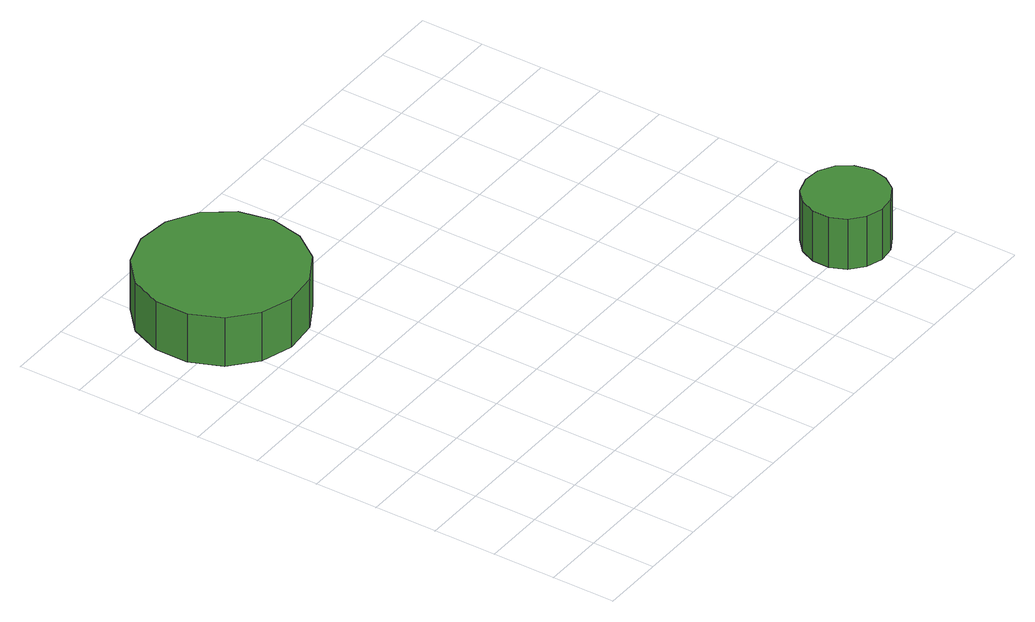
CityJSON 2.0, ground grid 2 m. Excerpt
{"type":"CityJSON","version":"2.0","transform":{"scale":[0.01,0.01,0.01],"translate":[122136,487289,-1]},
"CityObjects":{
"tree1":{"type":"SolitaryVegetationObject","attributes":{"function":"something"},"geometry":[{"type":"MultiSurface","lod":"1","boundaries":[[[0,1,2,3,4,5,6,7,8,9,10,11,12,13,14]],[[15,16,17,18,19,20,21,22,23,24,25,26,27,28,29]],[[0,29,28,1]],[[1,28,27,2]],[[2,27,26,3]],[[3,26,25,4]],[[4,25,24,5]],[[5,24,23,6]],[[6,23,22,7]],[[7,22,21,8]],[[8,21,20,9]],[[9,20,19,10]],[[10,19,18,11]],[[11,18,17,12]],[[12,17,16,13]],[[13,16,15,14]],[[14,15,29,0]]]}]},
"tree2":{"type":"SolitaryVegetationObject","attributes":{"function":"something"},"geometry":[{"type":"MultiSurface","lod":"1","boundaries":[[[30,31,32,33,34,35,36,37,38,39,40,41,42,43,44]],[[45,46,47,48,49,50,51,52,53,54,55,56,57,58,59]],[[30,59,58,31]],[[31,58,57,32]],[[32,57,56,33]],[[33,56,55,34]],[[34,55,54,35]],[[35,54,53,36]],[[36,53,52,37]],[[37,52,51,38]],[[38,51,50,39]],[[39,50,49,40]],[[40,49,48,41]],[[41,48,47,42]],[[42,47,46,43]],[[43,46,45,44]],[[44,45,59,30]]]}]}
},
"vertices":[
[587,1480,242],[565,1584,242],[502,1671,242],[410,1724,242],[304,1735,242],[202,1702,242],[123,1631,242],[80,1533,242],[80,1427,242],[123,1329,242],[202,1258,242],[304,1225,242],[410,1236,242],[502,1289,242],[565,1376,242],[565,1376,76],[502,1289,76],[410,1236,76],[304,1225,76],[202,1258,76],[123,1329,76],[80,1427,76],[80,1533,76],[123,1631,76],[202,1702,76],[304,1735,76],[410,1724,76],[502,1671,76],[565,1584,76],[587,1480,76],
[1719,225,248],[1707,278,248],[1676,322,248],[1629,349,248],[1576,354,248],[1524,338,248],[1484,302,248],[1462,252,248],[1462,198,248],[1484,149,248],[1524,113,248],[1576,96,248],[1629,102,248],[1676,129,248],[1707,173,248],[1707,173,76],[1676,129,76],[1629,102,76],[1576,96,76],[1524,113,76],[1484,149,76],[1462,198,76],[1462,252,76],[1484,302,76],[1524,338,76],[1576,354,76],[1629,349,76],[1676,322,76],[1707,278,76],[1719,225,76]
]}
